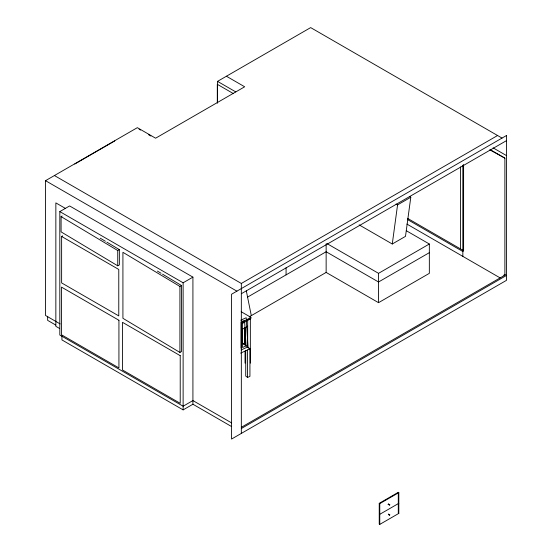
<?xml version="1.0" encoding="UTF-8"?>
<svg xmlns="http://www.w3.org/2000/svg" width="552" height="552" viewBox="0 0 552 552"><rect width="100%" height="100%" fill="white"/><g stroke="black" fill="none" stroke-linecap="round" stroke-linejoin="round"><path stroke-width="0.83" d="M241.017 348.202L241.017 321.919M245.73 350.306L245.73 376.084L247.579 377.437L249.932 376.367L249.939 348.871L242.362 342.771M247.579 377.437L247.586 349.94M388.856 514.222L388.318 514.057L388.498 514.747M359.159 224.885L392.272 243.998L397.564 204.889L410.791 197.25L409.308 196.395M410.791 197.25L405.499 236.359L392.272 243.998M463.604 164.468L463.604 250.705L462.845 251.491L407.645 219.62M60.12 323.907L45.526 315.475L45.526 180.677L137.345 127.664L155.602 138.207L244.674 86.781L226.41 76.238M217.522 102.838L217.522 81.372L310.666 27.6L502.023 138.083M74.761 164.041L114.775 140.939M231.654 422.935L192.917 400.573L183.126 406.224L59.816 335.029L59.816 211.595L69.607 205.944L192.917 277.132L192.917 404.236L231.654 426.599M61.624 236.47L118.777 269.466L118.777 315.91L61.624 282.914L61.624 236.47L62.68 235.856M59.816 211.595L183.126 282.783L192.917 277.132M54.42 175.543L241.334 283.459L497.58 135.516M241.334 293.719L506.474 140.65M247.572 297.107L326.142 251.746L378.534 281.996L429.339 252.664M249.193 316.855L326.142 272.426L378.534 302.675L429.339 273.343L429.339 244.012L406.32 230.722M241.942 322.471L250.877 317.317L250.877 318.538L241.942 323.693M241.728 323.513L243.218 322.651M248.359 319.684L249.683 318.918M241.728 329.627L247.696 326.177M326.881 243.522L378.534 273.343L429.339 244.012M61.934 335.851L61.934 339.922L183.126 409.888L192.917 404.236M241.334 428.524L506.474 275.455L504.88 274.537L503.824 275.144L504.356 275.455L241.334 427.303M379.238 503.32L398.289 492.315L398.82 492.625L398.82 513.401L379.769 524.4L379.238 524.096L379.238 503.32L379.769 503.624L398.82 492.625M379.769 514.319L398.82 503.32M106.846 242.142L119.356 249.635L119.356 264.912L117.735 265.809L61.093 231.881L61.093 216.605L62.169 216.004M61.093 216.605L117.735 250.532L119.356 249.635M179.917 286.433L181.539 285.536L181.539 351.527L179.917 352.431L122.917 318.297L122.917 252.305L179.917 286.433L179.917 352.431M240.782 320.195L246.199 317.731L247.958 346.877L241.058 349.975M240.603 353.121L249.939 348.871L247.855 347.346M489.872 149.889L504.88 158.12L504.88 274.537M493.102 147.86L506.474 155.574M490.141 149.606L504.88 158.12M217.522 81.372L235.78 91.915M233.524 93.674L217.302 84.311L217.302 103.134M396.074 204.033L397.564 204.889M407.528 218.33L463.604 250.705M406.9 224.077L500.098 277.884M139.07 129.209L140.546 130.058M148.654 134.743L150.862 136.02M45.526 180.677L236.87 291.145M65.481 208.449L55.849 202.888L55.849 326.322L59.554 328.461M241.196 311.728L250.877 317.317M398.82 513.401L398.289 513.098L398.289 492.315M55.669 325.004L47.644 320.367L47.644 316.296M157.423 271.094L161.074 273.281M162.536 274.158L181.539 285.536M100.229 238.181L105.377 241.265M242.293 343.268L243.687 344.289M246.323 290.911L251.305 315.634M462.845 165.255L462.845 256.376M460.43 166.939L460.43 248.869M379.769 503.624L379.769 524.4M378.534 273.343L378.534 302.675M326.142 243.88L326.142 272.426M286.074 267.803L286.074 274.882M250.346 318.538L250.346 363.147M247.696 320.063L247.696 347.518M245.053 327.971L245.053 345.131M245.053 351.134L245.053 363.147M244.619 327.598L244.619 344.551M242.238 328.971L242.238 343.378M241.334 283.459L241.334 433.417M183.126 282.783L183.126 409.888M117.735 250.532L117.735 265.809M242.542 321.229L242.542 347.505L246.088 345.89L244.543 320.319L242.542 321.229M388.146 504.328C388.732 505.611 389.105 502.596 388.146 504.328M389.201 504.942C389.795 506.225 390.161 503.203 389.201 504.942M389.201 515.023C389.795 516.306 390.161 513.284 389.201 515.023M506.474 135.516L231.543 294.244L231.543 439.068L506.474 280.34L506.474 135.516M118.928 320.27L61.472 287.102L61.472 334.767L118.928 367.936L118.928 320.27M180.221 355.661L122.489 322.327L122.489 369.992L180.221 403.326L180.221 355.661"/></g></svg>
